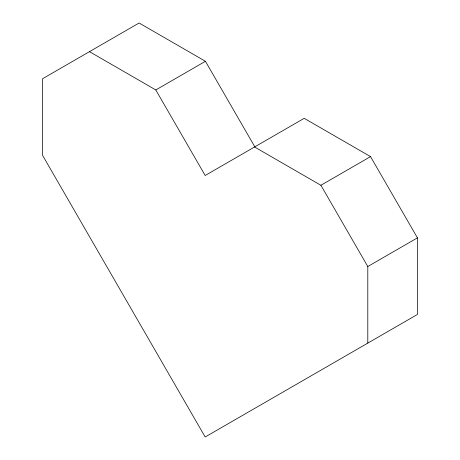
<?xml version="1.0" encoding="UTF-8"?>
<svg xmlns="http://www.w3.org/2000/svg" width="460" height="460" viewBox="0 0 460 460"><rect width="100%" height="100%" fill="white"/><g stroke="black" fill="none" stroke-linecap="round" stroke-linejoin="round"><path stroke-width="0.69" d="M89.464 51.658L155.796 89.953L205.436 61.295L254.823 146.832M254.564 146.981L320.896 185.276L370.536 156.618L417.438 237.855L417.438 314.45L205.177 437L42.561 155.33L42.561 78.74L139.104 23L205.436 61.295M367.799 343.108L367.799 266.518L417.438 237.855M370.536 156.618L304.204 118.323L205.177 175.496L155.796 89.953M320.896 185.276L367.799 266.518"/></g></svg>
